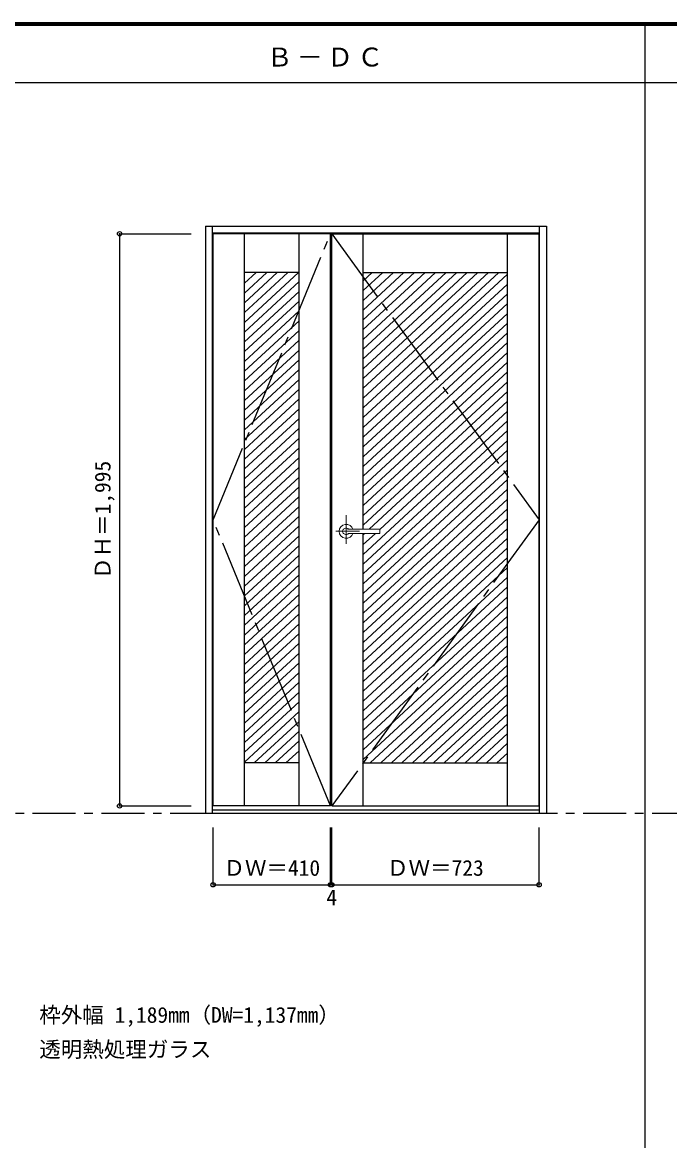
# Model space of a CAD drawing. Units: millimetres, scale not verified. Extents: x -6000 to 5700, y -4307 to 4260.
# Drawn here: x -966 to 1291, y 276 to 4175 of the extents above; entities that cross this region are included whole.
import ezdxf
from ezdxf.enums import TextEntityAlignment as Align

# ---------------------------------------------------------------- set-up
doc = ezdxf.new("R2010")
doc.units = ezdxf.units.MM
doc.header["$LTSCALE"] = 30
doc.header["$PDMODE"] = 32
doc.header["$PDSIZE"] = 15
doc.linetypes.add('CHAIN1', pattern=[8, 5, -1, 1, -1])
doc.linetypes.add('CHAIN2', pattern=[12, 9, -1, 1, -1])
for name, color, linetype in [('0-1_通り芯', 7, 'CHAIN1'), ('0-2_扉', 7, 'Continuous'), ('0-4_枠', 3, 'Continuous'), ('0-7', 7, 'CHAIN2'), ('0-A_文字', 7, 'Continuous'), ('0-B_寸法', 7, 'Continuous'), ('F-1_枠', 6, 'Continuous')]:
    doc.layers.add(name, color=color, linetype=linetype)
doc.layers.add('0-5_レバー', color=7, linetype='Continuous', lineweight=18)
doc.layers.add('0-C_ハッチ', color=4, linetype='Continuous', lineweight=18)
doc.styles.add('ＭＳ ゴシック', font='')
doc.styles.get('ＭＳ ゴシック').set_extended_font_data('MS Gothic')

msp = doc.modelspace()

# ---------------------------------------------------------------- linework, layer by layer
at = {"layer": '0-1_通り芯'}
msp.add_line((-5490, 1418), (5690, 1418), dxfattribs=at)
at = {"layer": '0-2_扉'}
for p, q in [((-300.8, 1443), (-300.8, 3438)), ((-190.8, 1443), (-190.8, 3438)), ((-0.8, 1443), (-0.8, 3438)), ((113.2, 1443), (113.2, 3438)), ((113.2, 3438), (836.2, 3438)), ((223.2, 2407.5), (223.2, 3438)), ((726.2, 1443), (726.2, 3438)), ((836.2, 1443), (836.2, 3438)), ((-0.8, 3303), (-190.8, 3303)), ((223.2, 3303), (726.2, 3303)), ((223.2, 1443), (223.2, 2393.5)), ((-0.8, 1593), (-190.8, 1593)), ((223.2, 1593), (726.2, 1593)), ((109.2, 1443), (-300.8, 1443)), ((113.2, 1443), (836.2, 1443))]:
    msp.add_line(p, q, dxfattribs=at)
msp.add_lwpolyline([(109.2, 1443), (109.2, 3438), (-300.8, 3438)], dxfattribs=at)
at = {"layer": '0-4_枠'}
for p, q in [((-326.8, 3465), (-326.8, 1418)), ((-326.8, 3465), (862.2, 3465)), ((-302.8, 1418), (-302.8, 3465)), ((-302.8, 3441), (838.2, 3441)), ((838.2, 1418), (838.2, 3465)), ((862.2, 3465), (862.2, 1418)), ((-326.8, 1418), (862.2, 1418)), ((-302.8, 1430), (838.2, 1430))]:
    msp.add_line(p, q, dxfattribs=at)
at = {"layer": '0-5_レバー', "color": 4, "linetype": 'CHAIN1'}
for p, q in [((163.7, 2456.96), (163.7, 2357.11)), ((210.5, 2400.5), (127.48, 2400.5))]:
    msp.add_line(p, q, dxfattribs=at)
at = {"layer": '0-5_レバー'}
for points in [[(173.66, 2407.49), (172.89, 2408.28), (170.92, 2409.65), (168.67, 2410.66), (166.24, 2411.29), (163.7, 2411.5), (161.16, 2411.29), (158.72, 2410.66), (156.48, 2409.65), (154.51, 2408.28), (152.89, 2406.61), (151.69, 2404.71), (150.95, 2402.65), (150.7, 2400.5), (150.95, 2398.35), (151.69, 2396.29), (152.89, 2394.39), (154.51, 2392.72), (156.48, 2391.35), (158.72, 2390.34), (161.16, 2389.71), (163.7, 2389.5), (166.24, 2389.71), (168.67, 2390.34), (170.92, 2391.35), (172.89, 2392.72), (173.66, 2393.51)], [(279.2, 2407.5), (269.47, 2407.5), (259.29, 2407.5), (249.69, 2407.5), (240.7, 2407.5), (232.29, 2407.5), (224.48, 2407.5), (217.66, 2407.5), (211.36, 2407.5), (205.59, 2407.5), (200.35, 2407.5), (195.56, 2407.5), (190.9, 2407.5), (186.7, 2407.5), (182.95, 2407.5), (180.95, 2407.5), (179.1, 2407.5), (177.09, 2407.49), (174.68, 2407.49), (173.19, 2407.49), (171.65, 2407.49), (170.13, 2407.49), (169.03, 2407.49), (168.57, 2407.49), (168.57, 2407.48)], [(168.72, 2393.51), (168.85, 2393.51), (169.29, 2393.51), (170.01, 2393.51), (171.03, 2393.51), (172.29, 2393.51), (173.64, 2393.51), (176.5, 2393.51), (179.48, 2393.5), (182.5, 2393.5), (185.54, 2393.5), (188.61, 2393.5), (191.69, 2393.5), (195.69, 2393.5), (200.1, 2393.5), (205.07, 2393.5), (210.6, 2393.5), (216.69, 2393.5), (223.34, 2393.5), (230.55, 2393.5), (239.14, 2393.5), (248.4, 2393.5), (258.34, 2393.5), (268.95, 2393.5), (279.2, 2393.5)]]:
    msp.add_lwpolyline(points, dxfattribs=at)
msp.add_arc((163.7, 2400.5), 24.55, 16.59952, 343.36736, dxfattribs=at)
at = {"layer": '0-7'}
for points in [[(109.2, 1443), (-300.8, 2440.5), (109.2, 3438)], [(113.2, 3438), (836.2, 2440.5), (113.2, 1443)]]:
    msp.add_lwpolyline(points, dxfattribs=at)
at = {"layer": '0-B_寸法', "color": 4}
for p, q in [((-626.8, 3438), (-626.8, 1443)), ((-626.8, 3438), (-376.8, 3438)), ((-626.8, 1443), (-376.8, 1443)), ((-300.8, 1168), (-300.8, 1368)), ((109.2, 1168), (109.2, 1368)), ((836.2, 1168), (836.2, 1368)), ((113.2, 1168), (836.2, 1168))]:
    msp.add_line(p, q, dxfattribs=at)
msp.add_lwpolyline([(-300.8, 1168), (109.2, 1168), (113.2, 1168), (113.2, 1368)], dxfattribs=at)
at = {"layer": '0-B_寸法'}
for p in [(-626.8, 3438), (-626.8, 1443), (-300.8, 1168), (109.2, 1168), (113.2, 1168), (836.2, 1168)]:
    msp.add_point(p, dxfattribs=at)
at = {"layer": '0-C_ハッチ'}
for p, q in [((-150.22, 3303), (-190.8, 3265.42)), ((-3.03, 3303), (-190.8, 3129.14)), ((-39.83, 3303), (-190.8, 3163.21)), ((-76.62, 3303), (-190.8, 3197.28)), ((-113.42, 3303), (-190.8, 3231.35)), ((291.34, 3303), (223.2, 3239.9)), ((328.14, 3303), (223.2, 3205.83)), ((364.94, 3303), (223.2, 3171.76)), ((401.73, 3303), (223.2, 3137.69)), ((254.55, 3303), (223.2, 3273.97)), ((438.53, 3303), (223.2, 3103.62)), ((475.33, 3303), (223.2, 3069.55)), ((512.12, 3303), (223.2, 3035.48)), ((548.92, 3303), (223.2, 3001.41)), ((585.72, 3303), (223.2, 2967.34)), ((622.51, 3303), (223.2, 2933.26)), ((659.31, 3303), (223.2, 2899.19)), ((696.11, 3303), (223.2, 2865.12)), ((726.2, 3296.79), (223.2, 2831.05)), ((-0.8, 3270.99), (-190.8, 3095.07)), ((-0.8, 3236.92), (-190.8, 3061)), ((726.2, 3262.72), (223.2, 2796.98)), ((-0.8, 3202.85), (-190.8, 3026.93)), ((726.2, 3228.65), (223.2, 2762.91)), ((-0.8, 3168.78), (-190.8, 2992.85)), ((726.2, 3194.58), (223.2, 2728.84)), ((726.2, 3160.51), (223.2, 2694.77)), ((-0.8, 3134.71), (-190.8, 2958.78)), ((726.2, 3126.44), (223.2, 2660.7)), ((-0.8, 3100.64), (-190.8, 2924.71)), ((726.2, 3092.37), (223.2, 2626.62)), ((-0.8, 3066.57), (-190.8, 2890.64)), ((726.2, 3058.29), (223.2, 2592.55)), ((-0.8, 3032.5), (-190.8, 2856.57)), ((726.2, 3024.22), (223.2, 2558.48)), ((-0.8, 2998.43), (-190.8, 2822.5)), ((-0.8, 2964.35), (-190.8, 2788.43)), ((726.2, 2990.15), (223.2, 2524.41)), ((-0.8, 2930.28), (-190.8, 2754.36)), ((726.2, 2956.08), (223.2, 2490.34)), ((-0.8, 2896.21), (-190.8, 2720.29)), ((726.2, 2922.01), (223.2, 2456.27)), ((726.2, 2887.94), (223.2, 2422.2)), ((-0.8, 2862.14), (-190.8, 2686.21)), ((726.2, 2853.87), (244.12, 2407.5)), ((-0.8, 2828.07), (-190.8, 2652.14)), ((726.2, 2819.8), (280.35, 2406.97)), ((-0.8, 2794), (-190.8, 2618.07)), ((726.2, 2785.73), (223.2, 2319.99)), ((-0.8, 2759.93), (-190.8, 2584)), ((726.2, 2751.65), (223.2, 2285.91)), ((-0.8, 2725.86), (-190.8, 2549.93)), ((-0.8, 2691.79), (-190.8, 2515.86)), ((726.2, 2717.58), (223.2, 2251.84)), ((-0.8, 2657.71), (-190.8, 2481.79)), ((726.2, 2683.51), (223.2, 2217.77)), ((-0.8, 2623.64), (-190.8, 2447.72)), ((726.2, 2649.44), (223.2, 2183.7)), ((726.2, 2615.37), (223.2, 2149.63)), ((-0.8, 2589.57), (-190.8, 2413.65)), ((726.2, 2581.3), (223.2, 2115.56)), ((-0.8, 2555.5), (-190.8, 2379.58)), ((726.2, 2547.23), (223.2, 2081.49)), ((-0.8, 2521.43), (-190.8, 2345.5)), ((726.2, 2513.16), (223.2, 2047.42)), ((-0.8, 2487.36), (-190.8, 2311.43)), ((726.2, 2479.09), (223.2, 2013.35)), ((-0.8, 2453.29), (-190.8, 2277.36)), ((-0.8, 2419.22), (-190.8, 2243.29)), ((726.2, 2445.02), (223.2, 1979.27)), ((-0.8, 2385.15), (-190.8, 2209.22)), ((726.2, 2410.94), (223.2, 1945.2)), ((229, 2393.5), (223.2, 2388.13)), ((265.8, 2393.5), (223.2, 2354.06)), ((-0.8, 2351.08), (-190.8, 2175.15)), ((726.2, 2376.87), (223.2, 1911.13)), ((726.2, 2342.8), (223.2, 1877.06)), ((-0.8, 2317), (-190.8, 2141.08)), ((726.2, 2308.73), (223.2, 1842.99)), ((-0.8, 2282.93), (-190.8, 2107.01)), ((726.2, 2274.66), (223.2, 1808.92)), ((-0.8, 2248.86), (-190.8, 2072.94)), ((726.2, 2240.59), (223.2, 1774.85)), ((-0.8, 2214.79), (-190.8, 2038.86)), ((726.2, 2206.52), (223.2, 1740.78)), ((-0.8, 2180.72), (-190.8, 2004.79)), ((-0.8, 2146.65), (-190.8, 1970.72)), ((726.2, 2172.45), (223.2, 1706.71)), ((-0.8, 2112.58), (-190.8, 1936.65)), ((726.2, 2138.38), (223.2, 1672.63)), ((-0.8, 2078.51), (-190.8, 1902.58)), ((726.2, 2104.3), (223.2, 1638.56)), ((726.2, 2070.23), (223.2, 1604.49)), ((-0.8, 2044.44), (-190.8, 1868.51)), ((726.2, 2036.16), (247.58, 1593)), ((-0.8, 2010.36), (-190.8, 1834.44)), ((726.2, 2002.09), (284.38, 1593)), ((-0.8, 1976.29), (-190.8, 1800.37)), ((726.2, 1968.02), (321.18, 1593)), ((-0.8, 1942.22), (-190.8, 1766.3)), ((726.2, 1933.95), (357.97, 1593)), ((-0.8, 1908.15), (-190.8, 1732.23)), ((-0.8, 1874.08), (-190.8, 1698.15)), ((726.2, 1899.88), (394.77, 1593)), ((-0.8, 1840.01), (-190.8, 1664.08)), ((726.2, 1865.81), (431.57, 1593)), ((-0.8, 1805.94), (-190.8, 1630.01)), ((726.2, 1831.74), (468.36, 1593)), ((726.2, 1797.67), (505.16, 1593)), ((-0.8, 1771.87), (-190.8, 1595.94)), ((726.2, 1763.59), (541.96, 1593)), ((-0.8, 1737.8), (-157.18, 1593)), ((726.2, 1729.52), (578.76, 1593)), ((-0.8, 1703.73), (-120.38, 1593)), ((726.2, 1695.45), (615.55, 1593)), ((-0.8, 1669.65), (-83.59, 1593)), ((726.2, 1661.38), (652.35, 1593)), ((-0.8, 1635.58), (-46.79, 1593)), ((726.2, 1627.31), (689.15, 1593))]:
    msp.add_line(p, q, dxfattribs=at)
at = {"layer": '0-C_ハッチ', "color": 7}
for q in [(280.7, 2405.99), (280.7, 2395)]:
    msp.add_line((280.7, 2400.5), q, dxfattribs=at)
msp.add_lwpolyline([(279.2, 2407.5), (270.12, 2407.5), (269.72, 2407.5)], dxfattribs=at)
for centre, start, end in [((279.2, 2406), 0.00847, 89.9163), ((279.2, 2406), 360, 90.17419), ((279.2, 2395), 270.16419, 0), ((279.2, 2395), 269.91059, 359.99153)]:
    msp.add_arc(centre, 1.5, start, end, dxfattribs=at)
at = {"layer": 'F-1_枠'}
for p, q in [((-6000, 4175), (5700, 4175)), ((1204.8, 4175), (1204.8, -3790)), ((-6000, 4170), (5700, 4170)), ((-6000, 4165), (5700, 4165)), ((-6000, 3965), (5700, 3965))]:
    msp.add_line(p, q, dxfattribs=at)

# ---------------------------------------------------------------- texts
at = {"layer": '0-A_文字', "style": 'ＭＳ ゴシック'}
for s, p in [('枠外幅 1,189mm（DW=1,137mm）', (-906.8, 670.5)), ('透明熱処理ガラス', (-906.8, 550.5))]:
    msp.add_text(s, height=54.99, dxfattribs=at).set_placement(p, align=Align.BOTTOM_LEFT)
at = {"layer": '0-A_文字', "insert": (-113.5, 4020), "char_height": 65.98, "attachment_point": 7, "style": 'ＭＳ ゴシック'}
msp.add_mtext('\\T1.17;Ｂ－ＤＣ', dxfattribs=at)
at = {"layer": '0-B_寸法', "style": 'ＭＳ ゴシック'}
msp.add_text('ＤＨ＝1,995', height=54.99, rotation=90, dxfattribs=at).set_placement((-641.8, 2234.25), align=Align.BOTTOM_LEFT)
for s, p in [('ＤＷ＝410', (-264.55, 1183)), ('ＤＷ＝723', (305.95, 1183)), ('4', (94.45, 1080.61))]:
    msp.add_text(s, height=54.99, dxfattribs=at).set_placement(p, align=Align.BOTTOM_LEFT)

doc.saveas('drawing.dxf')
